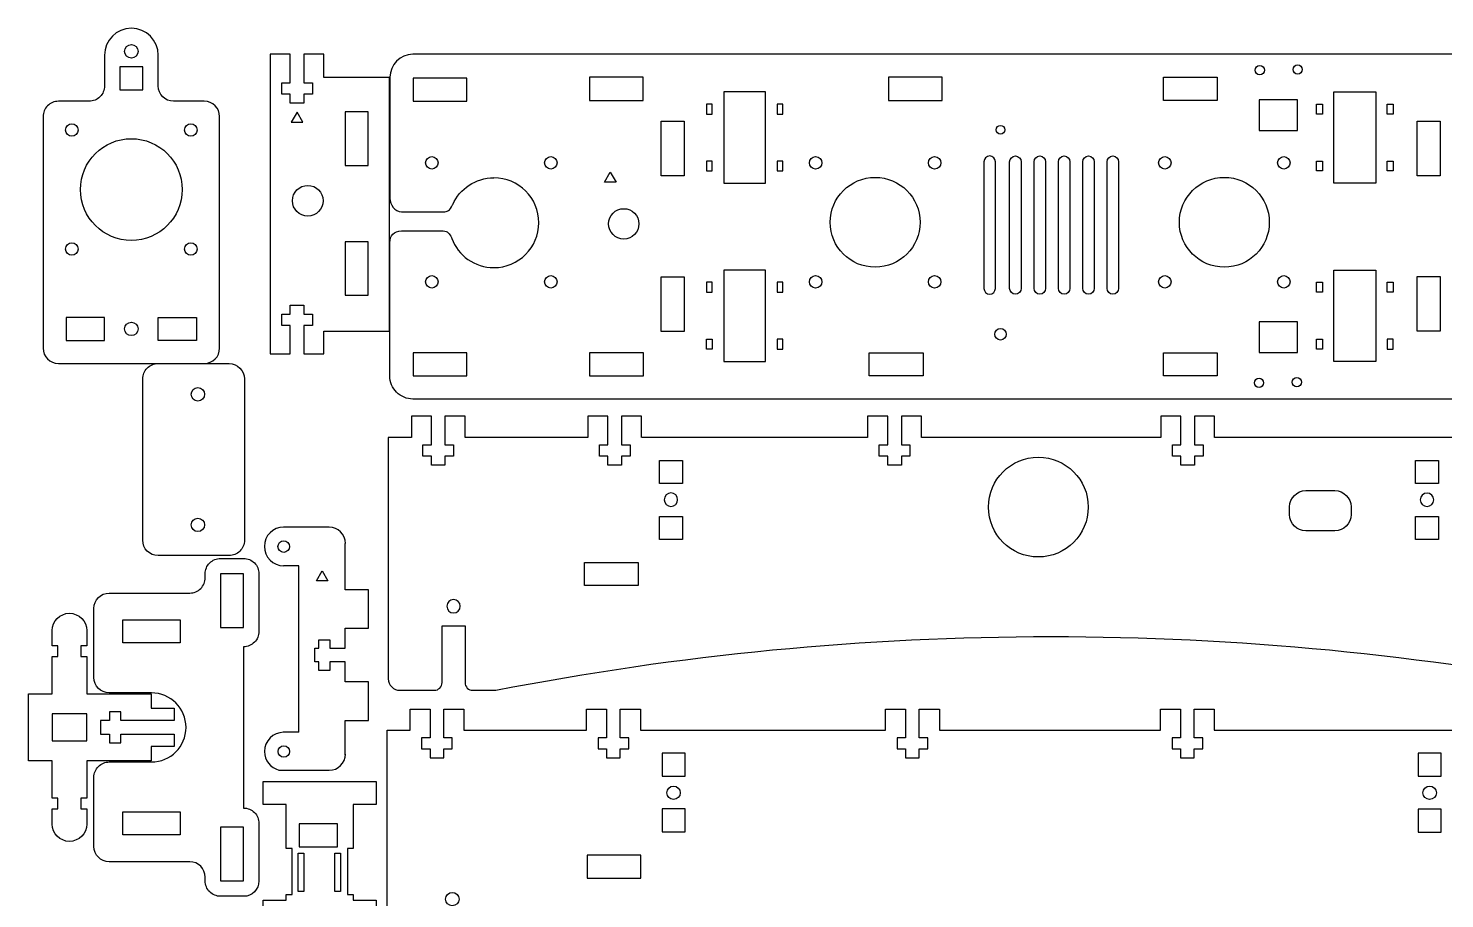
# Model space of a CAD drawing. Extents: x 110 to 740, y 2 to 416.
# Drawn here: x 122.3 to 491.4, y 189.3 to 416 of the extents above; entities that cross this region are included whole.
import ezdxf

# ---------------------------------------------------------------- set-up
doc = ezdxf.new("R2010")
doc.units = 0
doc.header["$MEASUREMENT"] = 0
doc.layers.add('LAYER_1', color=160, linetype='Continuous')

# ---------------------------------------------------------------- blocks, each defined once
blk = doc.blocks.new('AI9-BLK25')
at = {"layer": 'LAYER_1', "color": 7}
for points in [[(-106.58, 30.19), (-42.75, 30.19), (-42.75, 35.69), (-37.53, 35.69), (-37.53, 28.25), (-39.75, 28.25), (-39.75, 25.33), (-37.53, 25.33), (-37.53, 22.98), (-33.97, 22.98), (-33.97, 25.33), (-31.75, 25.33), (-31.75, 28.25), (-33.97, 28.25), (-33.97, 35.69), (-28.75, 35.69), (-28.75, 30.19), (28.9, 30.19), (28.9, 35.69), (34.12, 35.69), (34.12, 28.25), (31.89, 28.25), (31.89, 25.33), (34.12, 25.33), (34.12, 22.98), (37.67, 22.98), (37.67, 25.33), (39.9, 25.33), (39.9, 28.25), (37.67, 28.25), (37.67, 35.69), (42.89, 35.69), (42.89, 30.19), (106.85, 30.19)], [(106.65, 30.19), (106.65, 35.69), (111.87, 35.69), (111.87, 28.25), (109.65, 28.25), (109.65, 25.33), (111.87, 25.33), (111.87, 22.98), (115.43, 22.98), (115.43, 25.33), (117.65, 25.33), (117.65, 28.25), (115.43, 28.25), (115.43, 35.69), (120.65, 35.69), (120.65, 30.19), (152.65, 30.19), (152.65, 35.69), (157.87, 35.69), (157.87, 28.25), (155.65, 28.25), (155.65, 25.33), (157.87, 25.33), (157.87, 22.98), (161.43, 22.98), (161.43, 25.33), (163.65, 25.33), (163.65, 28.25), (161.43, 28.25), (161.43, 35.69), (166.65, 35.69), (166.65, 30.19), (172.65, 30.19), (172.65, -32.69)], [(-95, 18.19), (-95, 24.19), (-101, 24.19), (-101, 18.19), (-95, 18.19)], [(102, 18.19), (102, 24.19), (96, 24.19), (96, 18.19), (102, 18.19)], [(-101, 3.74), (-95, 3.74), (-95, 9.74), (-101, 9.74), (-101, 3.74)], [(96, 9.62), (96, 3.62), (102, 3.62), (102, 9.62), (96, 9.62)], [(-120.5, -2.38), (-120.5, -8.38), (-106.5, -8.38), (-106.5, -2.38), (-120.5, -2.38)], [(107.5, -2.38), (107.5, -8.38), (121.5, -8.38), (121.5, -2.38), (107.5, -2.38)]]:
    blk.add_lwpolyline(points, dxfattribs=at)
for points, knots in [([(172.65, -32.69), (172.65, -34.35), (171.31, -35.69), (169.65, -35.69), (169.65, -35.69), (160.65, -35.69), (160.65, -35.69), (159.54, -35.69), (158.65, -34.8), (158.65, -33.69), (158.65, -33.69), (158.65, -18.88), (158.65, -18.88), (158.65, -18.88), (152.65, -18.88), (152.65, -18.88), (152.65, -18.88), (152.65, -33.69), (152.65, -33.69), (152.65, -34.8), (151.75, -35.69), (150.65, -35.69), (150.65, -35.69), (144.65, -35.69), (144.65, -35.69), (49.12, -17.02), (-49.12, -17.02), (-144.65, -35.69), (-144.65, -35.69), (-150.65, -35.69), (-150.65, -35.69), (-151.18, -35.69), (-151.69, -35.48), (-152.06, -35.11), (-152.44, -34.73), (-152.65, -34.22), (-152.65, -33.69), (-152.65, -33.69), (-152.65, -18.88), (-152.65, -18.88), (-152.65, -18.88), (-158.65, -18.88), (-158.65, -18.88), (-158.65, -18.88), (-158.65, -33.69), (-158.65, -33.69), (-158.65, -34.8), (-159.54, -35.69), (-160.65, -35.69), (-160.65, -35.69), (-169.65, -35.69), (-169.65, -35.69), (-170.44, -35.69), (-171.21, -35.38), (-171.77, -34.81), (-172.33, -34.25), (-172.65, -33.49), (-172.65, -32.69), (-172.65, -32.69), (-172.65, 30.19), (-172.65, 30.19), (-172.65, 30.19), (-166.65, 30.19), (-166.65, 30.19), (-166.65, 30.19), (-166.65, 35.69), (-166.65, 35.69), (-166.65, 35.69), (-161.43, 35.69), (-161.43, 35.69), (-161.43, 35.69), (-161.43, 28.25), (-161.43, 28.25), (-161.43, 28.25), (-163.65, 28.25), (-163.65, 28.25), (-163.65, 28.25), (-163.65, 25.33), (-163.65, 25.33), (-163.65, 25.33), (-161.43, 25.33), (-161.43, 25.33), (-161.43, 25.33), (-161.43, 22.98), (-161.43, 22.98), (-161.43, 22.98), (-157.87, 22.98), (-157.87, 22.98), (-157.87, 22.98), (-157.87, 25.33), (-157.87, 25.33), (-157.87, 25.33), (-155.65, 25.33), (-155.65, 25.33), (-155.65, 25.33), (-155.65, 28.25), (-155.65, 28.25), (-155.65, 28.25), (-157.87, 28.25), (-157.87, 28.25), (-157.87, 28.25), (-157.87, 35.69), (-157.87, 35.69), (-157.87, 35.69), (-152.65, 35.69), (-152.65, 35.69), (-152.65, 35.69), (-152.65, 30.19), (-152.65, 30.19), (-152.65, 30.19), (-120.65, 30.19), (-120.65, 30.19), (-120.65, 30.19), (-120.65, 35.69), (-120.65, 35.69), (-120.65, 35.69), (-115.43, 35.69), (-115.43, 35.69), (-115.43, 35.69), (-115.43, 28.25), (-115.43, 28.25), (-115.43, 28.25), (-117.65, 28.25), (-117.65, 28.25), (-117.65, 28.25), (-117.65, 25.33), (-117.65, 25.33), (-117.65, 25.33), (-115.43, 25.33), (-115.43, 25.33), (-115.43, 25.33), (-115.43, 22.98), (-115.43, 22.98), (-115.43, 22.98), (-111.87, 22.98), (-111.87, 22.98), (-111.87, 22.98), (-111.87, 25.33), (-111.87, 25.33), (-111.87, 25.33), (-109.65, 25.33), (-109.65, 25.33), (-109.65, 25.33), (-109.65, 28.25), (-109.65, 28.25), (-109.65, 28.25), (-111.87, 28.25), (-111.87, 28.25), (-111.87, 28.25), (-111.87, 35.69), (-111.87, 35.69), (-111.87, 35.69), (-106.65, 35.69), (-106.65, 35.69), (-106.65, 35.69), (-106.65, 30.19), (-106.65, 30.19)], [0, 0, 0, 0, 1, 1, 1, 2, 2, 2, 3, 3, 3, 4, 4, 4, 5, 5, 5, 6, 6, 6, 7, 7, 7, 8, 8, 8, 9, 9, 9, 10, 10, 10, 11, 11, 11, 12, 12, 12, 13, 13, 13, 14, 14, 14, 15, 15, 15, 16, 16, 16, 17, 17, 17, 18, 18, 18, 19, 19, 19, 20, 20, 20, 21, 21, 21, 22, 22, 22, 23, 23, 23, 24, 24, 24, 25, 25, 25, 26, 26, 26, 27, 27, 27, 28, 28, 28, 29, 29, 29, 30, 30, 30, 31, 31, 31, 32, 32, 32, 33, 33, 33, 34, 34, 34, 35, 35, 35, 36, 36, 36, 37, 37, 37, 38, 38, 38, 39, 39, 39, 40, 40, 40, 41, 41, 41, 42, 42, 42, 43, 43, 43, 44, 44, 44, 45, 45, 45, 46, 46, 46, 47, 47, 47, 48, 48, 48, 49, 49, 49, 50, 50, 50, 51, 51, 51, 52, 52, 52, 52]), ([(-98, 15.66), (-98.97, 15.66), (-99.75, 14.87), (-99.75, 13.91), (-99.75, 12.94), (-98.97, 12.15), (-98, 12.15), (-97.03, 12.15), (-96.25, 12.94), (-96.25, 13.91), (-96.25, 14.87), (-97.03, 15.66), (-98, 15.66)], [0, 0, 0, 0, 1, 1, 1, 2, 2, 2, 3, 3, 3, 4, 4, 4, 4]), ([(99, 15.66), (98.03, 15.66), (97.25, 14.87), (97.25, 13.91), (97.25, 12.94), (98.03, 12.16), (99, 12.16), (99.97, 12.16), (100.75, 12.94), (100.75, 13.91), (100.75, 14.87), (99.97, 15.66), (99, 15.66)], [0, 0, 0, 0, 1, 1, 1, 2, 2, 2, 3, 3, 3, 4, 4, 4, 4]), ([(-155.65, -12.05), (-156.62, -12.05), (-157.4, -12.83), (-157.4, -13.8), (-157.4, -14.77), (-156.62, -15.55), (-155.65, -15.55), (-154.68, -15.55), (-153.9, -14.77), (-153.9, -13.8), (-153.9, -12.83), (-154.68, -12.05), (-155.65, -12.05)], [0, 0, 0, 0, 1, 1, 1, 2, 2, 2, 3, 3, 3, 4, 4, 4, 4]), ([(155.65, -12.05), (154.68, -12.05), (153.9, -12.83), (153.9, -13.8), (153.9, -14.77), (154.68, -15.55), (155.65, -15.55), (156.62, -15.55), (157.4, -14.77), (157.4, -13.8), (157.4, -12.83), (156.62, -12.05), (155.65, -12.05)], [0, 0, 0, 0, 1, 1, 1, 2, 2, 2, 3, 3, 3, 4, 4, 4, 4])]:
    blk.add_open_spline(points, degree=3, knots=knots, dxfattribs=at)
blk = doc.blocks.new('AI9-BLK24')
at = {"layer": 'LAYER_1', "color": 7}
blk.add_circle((-34.23, 0), 13, dxfattribs=at)
blk.add_open_spline([(47.23, 0.06), (47.23, 2.4), (45.33, 4.3), (42.99, 4.3), (42.99, 4.3), (35.46, 4.3), (35.46, 4.3), (33.12, 4.3), (31.23, 2.4), (31.23, 0.06), (31.23, 0.06), (31.23, -1.97), (31.23, -1.97), (31.23, -4.31), (33.12, -6.2), (35.46, -6.2), (35.46, -6.2), (42.99, -6.2), (42.99, -6.2), (45.33, -6.2), (47.23, -4.31), (47.23, -1.97), (47.23, -1.97), (47.23, 0.06), (47.23, 0.06)], degree=3, knots=[0, 0, 0, 0, 1, 1, 1, 2, 2, 2, 3, 3, 3, 4, 4, 4, 5, 5, 5, 6, 6, 6, 7, 7, 7, 8, 8, 8, 8], dxfattribs=at)
blk = doc.blocks.new('AI9-BLK23')
at = {"layer": 'LAYER_1', "color": 7}
for centre, radius in [((-4.928898, 0.081649), 1.199582), ((4.927865, -0.08096), 1.199927)]:
    blk.add_circle(centre, radius, dxfattribs=at)
blk = doc.blocks.new('AI9-BLK22')
at = {"layer": 'LAYER_1', "color": 7}
for points in [[(106.53, 30.19), (42.64, 30.19), (42.64, 35.69), (37.42, 35.69), (37.42, 28.25), (39.64, 28.25), (39.64, 25.33), (37.42, 25.33), (37.42, 22.98), (33.86, 22.98), (33.86, 25.33), (31.64, 25.33), (31.64, 28.25), (33.86, 28.25), (33.86, 35.69), (28.64, 35.69), (28.64, 30.19), (-33.75, 30.19), (-33.75, 35.69), (-38.97, 35.69), (-38.97, 28.25), (-36.75, 28.25), (-36.75, 25.33), (-38.97, 25.33), (-38.97, 22.98), (-42.53, 22.98), (-42.53, 25.33), (-44.75, 25.33), (-44.75, 28.25), (-42.53, 28.25), (-42.53, 35.69), (-47.75, 35.69), (-47.75, 30.19), (-106.57, 30.19)], [(172.64, -32.7), (172.64, 30.18), (166.64, 30.19), (166.64, 35.69), (161.42, 35.69), (161.42, 28.25), (163.64, 28.25), (163.64, 25.33), (161.42, 25.33), (161.42, 22.98), (157.87, 22.98), (157.87, 25.33), (155.64, 25.33), (155.64, 28.25), (157.87, 28.25), (157.87, 35.69), (152.64, 35.69), (152.64, 30.19), (120.64, 30.19), (120.64, 35.69), (115.42, 35.69), (115.42, 28.25), (117.64, 28.25), (117.64, 25.33), (115.42, 25.33), (115.42, 22.98), (111.87, 22.98), (111.87, 25.33), (109.64, 25.33), (109.64, 28.25), (111.87, 28.25), (111.87, 35.69), (106.64, 35.69), (106.64, 30.19)], [(-96, 18.19), (-102, 18.19), (-102, 24.19), (-96, 24.19), (-96, 18.19)], [(100.99, 18.19), (94.99, 18.19), (94.99, 24.19), (100.99, 24.19), (100.99, 18.19)], [(-102, 3.62), (-102, 9.62), (-96, 9.62), (-96, 3.62), (-102, 3.62)], [(94.99, 9.62), (100.99, 9.62), (100.99, 3.62), (94.99, 3.62), (94.99, 9.62)], [(-121.5, -2.38), (-107.5, -2.38), (-107.5, -8.38), (-121.5, -8.38), (-121.5, -2.38)], [(106.49, -2.36), (120.49, -2.36), (120.49, -8.36), (106.49, -8.36), (106.49, -2.36)]]:
    blk.add_lwpolyline(points, dxfattribs=at)
for points, knots in [([(-106.65, 30.19), (-106.65, 30.19), (-106.65, 35.69), (-106.65, 35.69), (-106.65, 35.69), (-111.87, 35.69), (-111.87, 35.69), (-111.87, 35.69), (-111.87, 28.25), (-111.87, 28.25), (-111.87, 28.25), (-109.65, 28.25), (-109.65, 28.25), (-109.65, 28.25), (-109.65, 25.33), (-109.65, 25.33), (-109.65, 25.33), (-111.87, 25.33), (-111.87, 25.33), (-111.87, 25.33), (-111.87, 22.98), (-111.87, 22.98), (-111.87, 22.98), (-115.42, 22.98), (-115.42, 22.98), (-115.42, 22.98), (-115.42, 25.33), (-115.42, 25.33), (-115.42, 25.33), (-117.65, 25.33), (-117.65, 25.33), (-117.65, 25.33), (-117.65, 28.25), (-117.65, 28.25), (-117.65, 28.25), (-115.42, 28.25), (-115.42, 28.25), (-115.42, 28.25), (-115.42, 35.69), (-115.42, 35.69), (-115.42, 35.69), (-120.64, 35.69), (-120.64, 35.69), (-120.64, 35.69), (-120.64, 30.19), (-120.64, 30.19), (-120.64, 30.19), (-152.64, 30.19), (-152.64, 30.19), (-152.64, 30.19), (-152.64, 35.69), (-152.64, 35.69), (-152.64, 35.69), (-157.87, 35.69), (-157.87, 35.69), (-157.87, 35.69), (-157.87, 28.25), (-157.87, 28.25), (-157.87, 28.25), (-155.64, 28.25), (-155.64, 28.25), (-155.64, 28.25), (-155.64, 25.33), (-155.64, 25.33), (-155.64, 25.33), (-157.87, 25.33), (-157.87, 25.33), (-157.87, 25.33), (-157.87, 22.98), (-157.87, 22.98), (-157.87, 22.98), (-161.42, 22.98), (-161.42, 22.98), (-161.42, 22.98), (-161.42, 25.33), (-161.42, 25.33), (-161.42, 25.33), (-163.64, 25.33), (-163.64, 25.33), (-163.64, 25.33), (-163.64, 28.25), (-163.64, 28.25), (-163.64, 28.25), (-161.42, 28.25), (-161.42, 28.25), (-161.42, 28.25), (-161.42, 35.69), (-161.42, 35.69), (-161.42, 35.69), (-166.64, 35.69), (-166.64, 35.69), (-166.64, 35.69), (-166.64, 30.19), (-166.64, 30.19), (-166.64, 30.19), (-172.64, 30.19), (-172.64, 30.19), (-172.64, 30.19), (-172.64, -32.69), (-172.64, -32.69), (-172.64, -33.49), (-172.33, -34.25), (-171.76, -34.81), (-171.2, -35.38), (-170.44, -35.69), (-169.64, -35.69), (-169.64, -35.69), (-160.64, -35.69), (-160.64, -35.69), (-159.54, -35.69), (-158.64, -34.8), (-158.64, -33.69), (-158.64, -33.69), (-158.64, -18.88), (-158.64, -18.88), (-158.64, -18.88), (-152.64, -18.88), (-152.64, -18.88), (-152.64, -18.88), (-152.64, -33.69), (-152.64, -33.69), (-152.64, -34.22), (-152.43, -34.73), (-152.06, -35.11), (-151.68, -35.48), (-151.17, -35.69), (-150.64, -35.69), (-150.64, -35.69), (-144.64, -35.69), (-144.64, -35.69), (-49.12, -17.02), (49.12, -17.02), (144.64, -35.69), (144.64, -35.69), (150.64, -35.69), (150.64, -35.69), (151.75, -35.69), (152.64, -34.8), (152.64, -33.69), (152.64, -33.69), (152.64, -18.88), (152.64, -18.88), (152.64, -18.88), (158.64, -18.88), (158.64, -18.88), (158.64, -18.88), (158.64, -33.69), (158.64, -33.69), (158.64, -34.8), (159.54, -35.69), (160.64, -35.69), (160.64, -35.69), (169.64, -35.69), (169.64, -35.69), (171.3, -35.69), (172.64, -34.35), (172.64, -32.69)], [0, 0, 0, 0, 1, 1, 1, 2, 2, 2, 3, 3, 3, 4, 4, 4, 5, 5, 5, 6, 6, 6, 7, 7, 7, 8, 8, 8, 9, 9, 9, 10, 10, 10, 11, 11, 11, 12, 12, 12, 13, 13, 13, 14, 14, 14, 15, 15, 15, 16, 16, 16, 17, 17, 17, 18, 18, 18, 19, 19, 19, 20, 20, 20, 21, 21, 21, 22, 22, 22, 23, 23, 23, 24, 24, 24, 25, 25, 25, 26, 26, 26, 27, 27, 27, 28, 28, 28, 29, 29, 29, 30, 30, 30, 31, 31, 31, 32, 32, 32, 33, 33, 33, 34, 34, 34, 35, 35, 35, 36, 36, 36, 37, 37, 37, 38, 38, 38, 39, 39, 39, 40, 40, 40, 41, 41, 41, 42, 42, 42, 43, 43, 43, 44, 44, 44, 45, 45, 45, 46, 46, 46, 47, 47, 47, 48, 48, 48, 49, 49, 49, 50, 50, 50, 51, 51, 51, 52, 52, 52, 52]), ([(-99, 15.71), (-98.03, 15.71), (-97.25, 14.92), (-97.25, 13.96), (-97.25, 12.99), (-98.03, 12.21), (-99, 12.21), (-99.96, 12.21), (-100.75, 12.99), (-100.75, 13.96), (-100.75, 14.92), (-99.96, 15.71), (-99, 15.71)], [0, 0, 0, 0, 1, 1, 1, 2, 2, 2, 3, 3, 3, 4, 4, 4, 4]), ([(97.99, 15.69), (98.96, 15.69), (99.74, 14.91), (99.74, 13.94), (99.74, 12.98), (98.96, 12.19), (97.99, 12.19), (97.03, 12.19), (96.24, 12.98), (96.24, 13.94), (96.24, 14.91), (97.03, 15.69), (97.99, 15.69)], [0, 0, 0, 0, 1, 1, 1, 2, 2, 2, 3, 3, 3, 4, 4, 4, 4]), ([(-155.64, -12.05), (-154.68, -12.05), (-153.89, -12.83), (-153.89, -13.8), (-153.89, -14.77), (-154.68, -15.55), (-155.64, -15.55), (-156.61, -15.55), (-157.39, -14.77), (-157.39, -13.8), (-157.39, -12.83), (-156.61, -12.05), (-155.64, -12.05)], [0, 0, 0, 0, 1, 1, 1, 2, 2, 2, 3, 3, 3, 4, 4, 4, 4]), ([(155.64, -12.05), (156.61, -12.05), (157.39, -12.83), (157.39, -13.8), (157.39, -14.77), (156.61, -15.55), (155.64, -15.55), (154.68, -15.55), (153.89, -14.77), (153.89, -13.8), (153.89, -12.83), (154.68, -12.05), (155.64, -12.05)], [0, 0, 0, 0, 1, 1, 1, 2, 2, 2, 3, 3, 3, 4, 4, 4, 4])]:
    blk.add_open_spline(points, degree=3, knots=knots, dxfattribs=at)
for name, p in [('AI9-BLK24', (30.96, 12.03)), ('AI9-BLK23', (137.95, 20.12))]:
    blk.add_blockref(name, p, dxfattribs=at)
blk = doc.blocks.new('AI9-BLK17')
at = {"layer": 'LAYER_1', "color": 7}
for points in [[(-14.700567, 27.429333), (14.699878, 27.429333), (14.699878, 21.429355), (8.6999, 21.429355), (8.6999, 10.019888), (7.199905, 10.019888), (7.200594, -1.97938), (8.700589, -1.97938), (8.700589, -3.480063), (14.700567, -3.480063), (14.700567, -13.480486), (7.200594, -13.492889), (7.200594, -27.429333), (-7.173722, -27.429333), (-7.167521, -13.492889), (-14.700567, -13.480486), (-14.700567, -3.480063), (-8.6999, -3.480063), (-8.6999, -1.97938), (-7.199905, -1.97938), (-7.200594, 10.019888), (-8.6999, 10.019888), (-8.6999, 21.429355), (-14.700567, 21.429355), (-14.700567, 27.429333)], [(-5.353334, 16.38987), (-5.353334, 10.389891), (4.647089, 10.389891), (4.647089, 16.38987), (-5.353334, 16.38987)]]:
    blk.add_lwpolyline(points, dxfattribs=at)
blk = doc.blocks.new('AI9-BLK16')
at = {"layer": 'LAYER_1', "color": 7}
for points in [[(-5.628942, 8.756916), (-4.129636, 8.756916), (-4.129636, -1.243507), (-5.628942, -1.243507)], [(5.41948, -1.24144), (3.919485, -1.24144), (3.919485, 8.758983), (5.41948, 8.758983)], [(-5.619984, -15.40974), (-4.120679, -15.40974), (-4.120679, -25.410852), (-5.619984, -25.410852)], [(5.427748, -25.408785), (3.928442, -25.408785), (3.928442, -15.407673), (5.427748, -15.407673)]]:
    blk.add_lwpolyline(points, close=True, dxfattribs=at)
blk.add_blockref('AI9-BLK17', (0, 0), dxfattribs=at)
blk = doc.blocks.new('AI9-BLK15')
at = {"layer": 'LAYER_1', "color": 7}
blk.add_lwpolyline([(-4.876533, 0.55156), (5.123201, 0.55156), (5.123201, 8.551416), (-4.876533, 8.551416)], close=True, dxfattribs=at)
for centre in [(-4.928554, -7.35459), (4.928554, -7.191981)]:
    blk.add_circle(centre, 1.199927, dxfattribs=at)
blk = doc.blocks.new('AI9-BLK14')
at = {"layer": 'LAYER_1', "color": 7}
for points in [[(2.999472, 13.118062), (-2.999472, 13.118062), (-2.999472, 27.382652), (2.999472, 27.382652), (2.999472, 13.118062)], [(2.999472, -27.382652), (-2.999472, -27.382652), (-2.999472, -13.118062), (2.999472, -13.118062), (2.999472, -27.382652)]]:
    blk.add_lwpolyline(points, dxfattribs=at)
blk = doc.blocks.new('AI9-BLK9')
at = {"layer": 'LAYER_1', "color": 7}
for points in [[(6.96116, 15.429721), (0.960493, 15.429721), (0.960493, 27.535098)], [(0.960493, -27.535098), (0.960493, -18.565447), (6.96116, -18.565447), (6.96116, -8.567436), (0.960493, -8.567436), (0.960493, -3.345704), (-3.039952, -3.345704), (-3.039952, -5.567447), (-5.961738, -5.567447), (-5.961738, -3.345704), (-6.96116, -3.345704), (-6.96116, 0.209979), (-5.961738, 0.209979), (-5.961738, 2.431376), (-3.039952, 2.431376), (-3.039952, 0.209979), (0.960493, 0.209979), (0.960493, 5.430332), (6.96116, 5.430332), (6.96116, 15.429721)]]:
    blk.add_lwpolyline(points, dxfattribs=at)
blk = doc.blocks.new('AI9-BLK8')
at = {"layer": 'LAYER_1', "color": 7}
for p, q in [((-4.53, 21.61), (-8.6, 21.61)), ((-4.53, -21.77), (-4.53, 21.61)), ((-4.56, -21.78), (-8.63, -21.78))]:
    blk.add_line(p, q, dxfattribs=at)
blk.add_lwpolyline([(3.02, 17.65), (0.02, 17.65), (1.52, 20.25), (3.02, 17.65)], dxfattribs=at)
for centre in [(-8.51, 26.6), (-8.49, -26.77)]:
    blk.add_circle(centre, 1.5, dxfattribs=at)
for points in [[(7.55, 27.44), (7.55, 29.77), (5.65, 31.67), (3.31, 31.67), (3.31, 31.67), (-8.22, 31.67), (-8.22, 31.67), (-8.22, 31.67), (-8.54, 31.67), (-8.54, 31.67), (-11.31, 31.67), (-13.55, 29.42), (-13.55, 26.64), (-13.55, 23.87), (-11.31, 21.61), (-8.54, 21.61)], [(-8.53, -21.77), (-11.29, -21.77), (-13.53, -24.01), (-13.53, -26.77), (-13.53, -29.09), (-11.95, -31.03), (-9.81, -31.6), (-9.81, -31.6), (-9.22, -31.67), (-9.22, -31.67), (-9.22, -31.67), (3.31, -31.67), (3.31, -31.67), (5.65, -31.67), (7.55, -29.78), (7.55, -27.44)]]:
    blk.add_open_spline(points, degree=3, knots=[0, 0, 0, 0, 1, 1, 1, 2, 2, 2, 3, 3, 3, 4, 4, 4, 5, 5, 5, 5], dxfattribs=at)
blk.add_blockref('AI9-BLK9', (6.58, -0.1), dxfattribs=at)
blk = doc.blocks.new('AI9-BLK3')
at = {"layer": 'LAYER_1', "color": 7}
for points in [[(17.5, 40), (11.5, 40), (11.5, 26), (17.5, 26), (17.5, 40)], [(1, 28), (1, 22), (-14, 22), (-14, 28), (1, 28)], [(1, -28), (-14, -28), (-14, -22), (1, -22), (1, -28)], [(17.5, -26), (11.5, -26), (11.5, -40), (17.5, -40), (17.5, -26)]]:
    blk.add_lwpolyline(points, dxfattribs=at)
blk.add_open_spline([(21.5, 40), (21.5, 41.06), (21.08, 42.08), (20.33, 42.83), (19.58, 43.58), (18.56, 44), (17.5, 44), (17.5, 44), (11.5, 44), (11.5, 44), (10.44, 44), (9.42, 43.58), (8.67, 42.83), (7.92, 42.08), (7.5, 41.06), (7.5, 40), (7.5, 40), (7.5, 39), (7.5, 39), (7.5, 37.94), (7.08, 36.92), (6.33, 36.17), (5.58, 35.42), (4.56, 35), (3.5, 35), (3.5, 35), (-17.5, 35), (-17.5, 35), (-19.71, 35), (-21.5, 33.21), (-21.5, 31), (-21.5, 31), (-21.5, 13), (-21.5, 13), (-21.5, 10.79), (-19.71, 9), (-17.5, 9), (-17.5, 9), (-6.5, 9), (-6.5, 9), (-1.53, 9), (2.5, 4.97), (2.5, 0), (2.5, -4.97), (-1.53, -9), (-6.5, -9), (-6.5, -9), (-17.5, -9), (-17.5, -9), (-18.56, -9), (-19.58, -9.42), (-20.33, -10.17), (-21.08, -10.92), (-21.5, -11.94), (-21.5, -13), (-21.5, -13), (-21.5, -31), (-21.5, -31), (-21.5, -33.21), (-19.71, -35), (-17.5, -35), (-17.5, -35), (3.5, -35), (3.5, -35), (5.71, -35), (7.5, -36.79), (7.5, -39), (7.5, -39), (7.5, -40), (7.5, -40), (7.5, -41.06), (7.92, -42.08), (8.67, -42.83), (9.42, -43.58), (10.44, -44), (11.5, -44), (11.5, -44), (17.5, -44), (17.5, -44), (19.71, -44), (21.5, -42.21), (21.5, -40), (21.5, -40), (21.5, -25), (21.5, -25), (21.5, -23.94), (21.08, -22.92), (20.33, -22.17), (19.58, -21.42), (18.56, -21), (17.5, -21), (17.5, -21), (17.5, 21), (17.5, 21), (18.56, 21), (19.58, 21.42), (20.33, 22.17), (21.08, 22.92), (21.5, 23.94), (21.5, 25), (21.5, 25), (21.5, 40), (21.5, 40)], degree=3, knots=[0, 0, 0, 0, 1, 1, 1, 2, 2, 2, 3, 3, 3, 4, 4, 4, 5, 5, 5, 6, 6, 6, 7, 7, 7, 8, 8, 8, 9, 9, 9, 10, 10, 10, 11, 11, 11, 12, 12, 12, 13, 13, 13, 14, 14, 14, 15, 15, 15, 16, 16, 16, 17, 17, 17, 18, 18, 18, 19, 19, 19, 20, 20, 20, 21, 21, 21, 22, 22, 22, 23, 23, 23, 24, 24, 24, 25, 25, 25, 26, 26, 26, 27, 27, 27, 28, 28, 28, 29, 29, 29, 30, 30, 30, 31, 31, 31, 32, 32, 32, 33, 33, 33, 34, 34, 34, 34], dxfattribs=at)
blk = doc.blocks.new('AI9-BLK2')
at = {"layer": 'LAYER_1', "color": 7}
for points in [[(3, 27.65), (3, 33.65), (-3, 33.65), (-3, 27.65), (3, 27.65)], [(-7, -37.65), (-7, -31.65), (-17, -31.65), (-17, -37.65), (-7, -37.65)], [(17, -37.65), (7, -37.65), (7, -31.65), (17, -31.65), (17, -37.65)]]:
    blk.add_lwpolyline(points, dxfattribs=at)
for centre, radius in [((0, 37.65), 1.75), ((-15.5, 17.15), 1.63), ((15.5, 17.15), 1.63), ((0, 1.65), 13.25), ((-15.5, -13.85), 1.63), ((15.5, -13.85), 1.63), ((0, -34.65), 1.75)]:
    blk.add_circle(centre, radius, dxfattribs=at)
blk.add_open_spline([(23, -39.65), (23, -41.86), (21.21, -43.65), (19, -43.65), (19, -43.65), (-19, -43.65), (-19, -43.65), (-21.21, -43.65), (-23, -41.86), (-23, -39.65), (-23, -39.65), (-23, 20.65), (-23, 20.65), (-23, 21.71), (-22.58, 22.73), (-21.83, 23.48), (-21.08, 24.23), (-20.06, 24.65), (-19, 24.65), (-19, 24.65), (-11, 24.65), (-11, 24.65), (-9.94, 24.65), (-8.92, 25.07), (-8.17, 25.82), (-7.42, 26.57), (-7, 27.59), (-7, 28.65), (-7, 28.65), (-7, 36.65), (-7, 36.65), (-7, 40.52), (-3.87, 43.65), (0, 43.65), (3.87, 43.65), (7, 40.52), (7, 36.65), (7, 36.65), (7, 28.65), (7, 28.65), (7, 26.44), (8.79, 24.65), (11, 24.65), (11, 24.65), (19, 24.65), (19, 24.65), (21.21, 24.65), (23, 22.86), (23, 20.65), (23, 20.65), (23, -39.65), (23, -39.65)], degree=3, knots=[0, 0, 0, 0, 1, 1, 1, 2, 2, 2, 3, 3, 3, 4, 4, 4, 5, 5, 5, 6, 6, 6, 7, 7, 7, 8, 8, 8, 9, 9, 9, 10, 10, 10, 11, 11, 11, 12, 12, 12, 13, 13, 13, 14, 14, 14, 15, 15, 15, 16, 16, 16, 17, 17, 17, 17], dxfattribs=at)

msp = doc.modelspace()

# ---------------------------------------------------------------- linework, layer by layer
at = {"layer": 'LAYER_1', "color": 7}
for points in [[(216.49, 337.28), (216.49, 402.89), (216.37, 403.21), (199.36, 403.21), (199.36, 409.29), (194.14, 409.29), (194.14, 401.85), (196.36, 401.85), (196.36, 398.93), (194.14, 398.93), (194.14, 396.58), (190.58, 396.58), (190.58, 398.93), (188.36, 398.93), (188.36, 401.85), (190.58, 401.85), (190.58, 409.29), (185.36, 409.29), (185.36, 331.22)], [(236.59, 397.04), (236.59, 403.04), (222.59, 403.04), (222.59, 397.04), (236.59, 397.04)], [(282.58, 397.29), (282.58, 403.29), (268.58, 403.29), (268.58, 397.29), (282.58, 397.29)], [(360.47, 397.29), (360.47, 403.29), (346.47, 403.29), (346.47, 397.29), (360.47, 397.29)], [(418.1, 397.29), (418.1, 403.29), (432.1, 403.29), (432.1, 397.29), (418.1, 397.29)], [(303.53, 399.49), (303.53, 375.69), (314.43, 375.69), (314.43, 399.49), (303.53, 399.49)], [(473.42, 399.49), (473.42, 375.69), (462.52, 375.69), (462.52, 399.49), (473.42, 399.49)], [(299.03, 393.69), (300.53, 393.69), (300.53, 396.29), (299.03, 396.29), (299.03, 393.69)], [(318.93, 393.69), (318.93, 396.29), (317.43, 396.29), (317.43, 393.69), (318.93, 393.69)], [(458.02, 393.69), (458.02, 396.29), (459.52, 396.29), (459.52, 393.69), (458.02, 393.69)], [(477.92, 393.69), (476.42, 393.69), (476.42, 396.29), (477.92, 396.29), (477.92, 393.69)], [(190.86, 391.63), (193.86, 391.63), (192.36, 394.22), (190.86, 391.63)], [(204.86, 394.31), (204.86, 380.31), (210.87, 380.31), (210.87, 394.31), (204.86, 394.31)], [(490.22, 377.64), (484.22, 377.64), (484.22, 391.9), (490.22, 391.9), (490.22, 377.64)], [(299.03, 378.89), (300.53, 378.89), (300.53, 381.49), (299.03, 381.49), (299.03, 378.89)], [(318.93, 378.89), (318.93, 381.49), (317.43, 381.49), (317.43, 378.89), (318.93, 378.89)], [(458.02, 378.89), (458.02, 381.49), (459.52, 381.49), (459.52, 378.89), (458.02, 378.89)], [(477.92, 378.89), (476.42, 378.89), (476.42, 381.49), (477.92, 381.49), (477.92, 378.89)], [(275.48, 375.98), (272.48, 375.98), (273.98, 378.58), (275.48, 375.98)], [(204.86, 360.43), (204.86, 346.56), (210.87, 346.56), (210.87, 360.43), (204.86, 360.43)], [(303.53, 353.09), (303.53, 329.29), (314.43, 329.29), (314.43, 353.09), (303.53, 353.09)], [(473.42, 353.09), (473.42, 329.29), (462.52, 329.29), (462.52, 353.09), (473.42, 353.09)], [(490.22, 337.14), (484.22, 337.14), (484.22, 351.4), (490.22, 351.4), (490.22, 337.14)], [(300.53, 347.29), (300.53, 349.89), (299.03, 349.89), (299.03, 347.29), (300.53, 347.29)], [(318.93, 347.29), (318.93, 349.89), (317.43, 349.89), (317.43, 347.29), (318.93, 347.29)], [(458.02, 347.29), (458.02, 349.89), (459.52, 349.89), (459.52, 347.29), (458.02, 347.29)], [(477.92, 347.29), (476.42, 347.29), (476.42, 349.89), (477.92, 349.89), (477.92, 347.29)], [(185.36, 331.22), (190.58, 331.22), (190.58, 338.66), (188.36, 338.66), (188.36, 341.58), (190.58, 341.58), (190.58, 343.93), (194.14, 343.93), (194.14, 341.58), (196.36, 341.58), (196.36, 338.66), (194.14, 338.66), (194.14, 331.22), (199.36, 331.22), (199.36, 337.18), (216.37, 337.18)], [(300.53, 332.49), (299.03, 332.49), (299.03, 335.09), (300.53, 335.09), (300.53, 332.49)], [(318.93, 332.49), (318.93, 335.09), (317.43, 335.09), (317.43, 332.49), (318.93, 332.49)], [(458.02, 332.49), (458.02, 335.09), (459.52, 335.09), (459.52, 332.49), (458.02, 332.49)], [(477.92, 332.49), (477.92, 335.09), (476.42, 335.09), (476.42, 332.49), (477.92, 332.49)], [(236.59, 331.49), (222.59, 331.49), (222.59, 325.49), (236.59, 325.49), (236.59, 331.49)], [(282.59, 325.49), (282.59, 331.49), (268.6, 331.49), (268.6, 325.49), (282.59, 325.49)], [(355.51, 325.49), (341.47, 325.49), (341.47, 331.49), (355.48, 331.49), (355.48, 325.49)], [(418.13, 331.49), (432.13, 331.49), (432.13, 325.49), (418.13, 325.49), (418.13, 331.49)], [(128.57, 230.47), (137.57, 230.47), (137.57, 237.47), (128.57, 237.47), (128.57, 230.47)]]:
    msp.add_lwpolyline(points, dxfattribs=at)
msp.add_lwpolyline([(453.01, 397.42), (443.01, 397.42), (443.01, 389.42), (453.01, 389.42)], close=True, dxfattribs=at)
for centre, radius in [((443.2, 405.16), 1.2), ((453.06, 405.32), 1.2), ((375.66, 389.64), 1.13), ((195.16, 371.14), 4), ((277.49, 365.12), 3.95), ((375.66, 336.36), 1.5), ((166.53, 320.72), 1.75), ((166.53, 286.71), 1.75)]:
    msp.add_circle(centre, radius, dxfattribs=at)
for points, knots in [([(534.65, 377.12), (539.36, 377.12), (543.43, 374.33), (545.28, 370.32), (545.28, 370.32), (545.41, 370.05), (545.41, 370.05), (545.89, 368.97), (546.26, 368.28), (547.44, 368.28), (547.44, 368.28), (558.82, 368.28), (558.82, 368.28), (559.62, 368.28), (560.38, 368.59), (560.94, 369.16), (561.51, 369.72), (561.82, 370.48), (561.82, 371.28), (561.82, 371.28), (561.82, 403.29), (561.82, 403.29), (561.82, 406.6), (559.14, 409.29), (555.82, 409.29), (555.82, 409.29), (222.55, 409.29), (222.55, 409.29), (219.23, 409.29), (216.55, 406.6), (216.55, 403.29), (216.55, 403.29), (216.55, 371.78), (216.55, 371.78), (216.55, 370.12), (217.89, 368.28), (219.55, 368.28), (219.55, 368.28), (230.43, 368.28), (230.43, 368.28), (231.61, 368.28), (232.08, 368.49), (232.87, 370.03), (232.87, 370.03), (232.94, 370.17), (232.94, 370.17), (234.77, 374.26), (238.87, 377.12), (243.64, 377.12)], [0, 0, 0, 0, 1, 1, 1, 2, 2, 2, 3, 3, 3, 4, 4, 4, 5, 5, 5, 6, 6, 6, 7, 7, 7, 8, 8, 8, 9, 9, 9, 10, 10, 10, 11, 11, 11, 12, 12, 12, 13, 13, 13, 14, 14, 14, 15, 15, 15, 16, 16, 16, 16]), ([(227.49, 382.65), (226.59, 382.65), (225.86, 381.93), (225.86, 381.03), (225.86, 380.13), (226.59, 379.4), (227.49, 379.4), (228.39, 379.4), (229.11, 380.13), (229.11, 381.03), (229.11, 381.93), (228.39, 382.65), (227.49, 382.65)], [0, 0, 0, 0, 1, 1, 1, 2, 2, 2, 3, 3, 3, 4, 4, 4, 4]), ([(258.48, 382.65), (257.59, 382.65), (256.86, 381.93), (256.86, 381.03), (256.86, 380.13), (257.59, 379.4), (258.48, 379.4), (259.38, 379.4), (260.11, 380.13), (260.11, 381.03), (260.11, 381.93), (259.38, 382.65), (258.48, 382.65)], [0, 0, 0, 0, 1, 1, 1, 2, 2, 2, 3, 3, 3, 4, 4, 4, 4]), ([(327.48, 382.65), (326.58, 382.65), (325.85, 381.93), (325.85, 381.03), (325.85, 380.13), (326.58, 379.4), (327.48, 379.4), (328.37, 379.4), (329.1, 380.13), (329.1, 381.03), (329.1, 381.93), (328.37, 382.65), (327.48, 382.65)], [0, 0, 0, 0, 1, 1, 1, 2, 2, 2, 3, 3, 3, 4, 4, 4, 4]), ([(358.47, 382.65), (357.57, 382.65), (356.85, 381.93), (356.85, 381.03), (356.85, 380.13), (357.57, 379.4), (358.47, 379.4), (359.37, 379.4), (360.1, 380.13), (360.1, 381.03), (360.1, 381.93), (359.37, 382.65), (358.47, 382.65)], [0, 0, 0, 0, 1, 1, 1, 2, 2, 2, 3, 3, 3, 4, 4, 4, 4]), ([(374.33, 348.3), (374.33, 347.47), (373.66, 346.8), (372.83, 346.8), (372.83, 346.8), (372.83, 346.8), (372.83, 346.8), (372, 346.8), (371.33, 347.47), (371.33, 348.3), (371.33, 348.3), (371.33, 381.3), (371.33, 381.3), (371.33, 382.12), (372, 382.8), (372.83, 382.8), (372.83, 382.8), (372.83, 382.8), (372.83, 382.8), (373.66, 382.8), (374.33, 382.12), (374.33, 381.3), (374.33, 381.3), (374.33, 348.3), (374.33, 348.3)], [0, 0, 0, 0, 1, 1, 1, 2, 2, 2, 3, 3, 3, 4, 4, 4, 5, 5, 5, 6, 6, 6, 7, 7, 7, 8, 8, 8, 8]), ([(381.03, 381.3), (381.03, 382.12), (380.36, 382.8), (379.53, 382.8), (379.53, 382.8), (379.53, 382.8), (379.53, 382.8), (378.7, 382.8), (378.03, 382.12), (378.03, 381.3), (378.03, 381.3), (378.03, 348.3), (378.03, 348.3), (378.03, 347.47), (378.7, 346.8), (379.53, 346.8), (379.53, 346.8), (379.53, 346.8), (379.53, 346.8), (380.36, 346.8), (381.03, 347.47), (381.03, 348.3), (381.03, 348.3), (381.03, 381.3), (381.03, 381.3)], [0, 0, 0, 0, 1, 1, 1, 2, 2, 2, 3, 3, 3, 4, 4, 4, 5, 5, 5, 6, 6, 6, 7, 7, 7, 8, 8, 8, 8]), ([(387.38, 381.3), (387.38, 382.12), (386.71, 382.8), (385.88, 382.8), (385.88, 382.8), (385.88, 382.8), (385.88, 382.8), (385.05, 382.8), (384.38, 382.12), (384.38, 381.3), (384.38, 381.3), (384.38, 348.3), (384.38, 348.3), (384.38, 347.47), (385.05, 346.8), (385.88, 346.8), (385.88, 346.8), (385.88, 346.8), (385.88, 346.8), (386.71, 346.8), (387.38, 347.47), (387.38, 348.3), (387.38, 348.3), (387.38, 381.3), (387.38, 381.3)], [0, 0, 0, 0, 1, 1, 1, 2, 2, 2, 3, 3, 3, 4, 4, 4, 5, 5, 5, 6, 6, 6, 7, 7, 7, 8, 8, 8, 8]), ([(393.73, 381.3), (393.73, 382.12), (393.06, 382.8), (392.23, 382.8), (392.23, 382.8), (392.23, 382.8), (392.23, 382.8), (391.4, 382.8), (390.73, 382.12), (390.73, 381.3), (390.73, 381.3), (390.73, 348.3), (390.73, 348.3), (390.73, 347.47), (391.4, 346.8), (392.23, 346.8), (392.23, 346.8), (392.23, 346.8), (392.23, 346.8), (393.06, 346.8), (393.73, 347.47), (393.73, 348.3), (393.73, 348.3), (393.73, 381.3), (393.73, 381.3)], [0, 0, 0, 0, 1, 1, 1, 2, 2, 2, 3, 3, 3, 4, 4, 4, 5, 5, 5, 6, 6, 6, 7, 7, 7, 8, 8, 8, 8]), ([(400.08, 381.3), (400.08, 382.12), (399.41, 382.8), (398.58, 382.8), (398.58, 382.8), (398.58, 382.8), (398.58, 382.8), (397.75, 382.8), (397.08, 382.12), (397.08, 381.3), (397.08, 381.3), (397.08, 348.3), (397.08, 348.3), (397.08, 347.47), (397.75, 346.8), (398.58, 346.8), (398.58, 346.8), (398.58, 346.8), (398.58, 346.8), (399.41, 346.8), (400.08, 347.47), (400.08, 348.3), (400.08, 348.3), (400.08, 381.3), (400.08, 381.3)], [0, 0, 0, 0, 1, 1, 1, 2, 2, 2, 3, 3, 3, 4, 4, 4, 5, 5, 5, 6, 6, 6, 7, 7, 7, 8, 8, 8, 8]), ([(406.43, 381.3), (406.43, 382.12), (405.76, 382.8), (404.93, 382.8), (404.93, 382.8), (404.93, 382.8), (404.93, 382.8), (404.1, 382.8), (403.43, 382.12), (403.43, 381.3), (403.43, 381.3), (403.43, 348.3), (403.43, 348.3), (403.43, 347.47), (404.1, 346.8), (404.93, 346.8), (404.93, 346.8), (404.93, 346.8), (404.93, 346.8), (405.76, 346.8), (406.43, 347.47), (406.43, 348.3), (406.43, 348.3), (406.43, 381.3), (406.43, 381.3)], [0, 0, 0, 0, 1, 1, 1, 2, 2, 2, 3, 3, 3, 4, 4, 4, 5, 5, 5, 6, 6, 6, 7, 7, 7, 8, 8, 8, 8]), ([(418.47, 382.65), (417.57, 382.65), (416.84, 381.93), (416.84, 381.03), (416.84, 380.13), (417.57, 379.4), (418.47, 379.4), (419.37, 379.4), (420.09, 380.13), (420.09, 381.03), (420.09, 381.93), (419.37, 382.65), (418.47, 382.65)], [0, 0, 0, 0, 1, 1, 1, 2, 2, 2, 3, 3, 3, 4, 4, 4, 4]), ([(449.47, 382.65), (448.57, 382.65), (447.84, 381.93), (447.84, 381.03), (447.84, 380.13), (448.57, 379.4), (449.47, 379.4), (450.37, 379.4), (451.09, 380.13), (451.09, 381.03), (451.09, 381.93), (450.37, 382.65), (449.47, 382.65)], [0, 0, 0, 0, 1, 1, 1, 2, 2, 2, 3, 3, 3, 4, 4, 4, 4]), ([(561.82, 325.49), (561.82, 322.17), (559.14, 319.49), (555.82, 319.49), (555.82, 319.49), (222.55, 319.49), (222.55, 319.49), (220.95, 319.49), (219.43, 320.12), (218.3, 321.24), (217.18, 322.37), (216.55, 323.9), (216.55, 325.49), (216.55, 325.49), (216.55, 360.28), (216.55, 360.28), (216.55, 361.94), (217.64, 363.28), (219.55, 363.28), (219.55, 363.28), (230.43, 363.28), (230.43, 363.28), (231.61, 363.28), (232.1, 362.59), (232.58, 361.52), (232.58, 361.52), (232.67, 361.33), (232.67, 361.33), (234.32, 356.88), (238.61, 353.71), (243.64, 353.71), (250.1, 353.71), (255.34, 358.95), (255.34, 365.41), (255.34, 371.88), (250.1, 377.12), (243.64, 377.12)], [0, 0, 0, 0, 1, 1, 1, 2, 2, 2, 3, 3, 3, 4, 4, 4, 5, 5, 5, 6, 6, 6, 7, 7, 7, 8, 8, 8, 9, 9, 9, 10, 10, 10, 11, 11, 11, 12, 12, 12, 12]), ([(342.98, 377.23), (336.52, 377.23), (331.28, 371.99), (331.28, 365.53), (331.28, 359.06), (336.52, 353.82), (342.98, 353.82), (349.44, 353.82), (354.68, 359.06), (354.68, 365.53), (354.68, 371.99), (349.44, 377.23), (342.98, 377.23)], [0, 0, 0, 0, 1, 1, 1, 2, 2, 2, 3, 3, 3, 4, 4, 4, 4]), ([(433.97, 377.23), (427.5, 377.23), (422.26, 371.99), (422.26, 365.53), (422.26, 359.06), (427.5, 353.82), (433.97, 353.82), (440.43, 353.82), (445.67, 359.06), (445.67, 365.53), (445.67, 371.99), (440.43, 377.23), (433.97, 377.23)], [0, 0, 0, 0, 1, 1, 1, 2, 2, 2, 3, 3, 3, 4, 4, 4, 4]), ([(227.49, 351.65), (226.59, 351.65), (225.86, 350.93), (225.86, 350.03), (225.86, 349.13), (226.59, 348.4), (227.49, 348.4), (228.39, 348.4), (229.11, 349.13), (229.11, 350.03), (229.11, 350.93), (228.39, 351.65), (227.49, 351.65)], [0, 0, 0, 0, 1, 1, 1, 2, 2, 2, 3, 3, 3, 4, 4, 4, 4]), ([(258.48, 351.65), (257.59, 351.65), (256.86, 350.93), (256.86, 350.03), (256.86, 349.13), (257.59, 348.4), (258.48, 348.4), (259.38, 348.4), (260.11, 349.13), (260.11, 350.03), (260.11, 350.93), (259.38, 351.65), (258.48, 351.65)], [0, 0, 0, 0, 1, 1, 1, 2, 2, 2, 3, 3, 3, 4, 4, 4, 4]), ([(327.48, 351.65), (326.58, 351.65), (325.85, 350.93), (325.85, 350.03), (325.85, 349.13), (326.58, 348.4), (327.48, 348.4), (328.37, 348.4), (329.1, 349.13), (329.1, 350.03), (329.1, 350.93), (328.37, 351.65), (327.48, 351.65)], [0, 0, 0, 0, 1, 1, 1, 2, 2, 2, 3, 3, 3, 4, 4, 4, 4]), ([(358.47, 351.65), (357.57, 351.65), (356.85, 350.93), (356.85, 350.03), (356.85, 349.13), (357.57, 348.4), (358.47, 348.4), (359.37, 348.4), (360.1, 349.13), (360.1, 350.03), (360.1, 350.93), (359.37, 351.65), (358.47, 351.65)], [0, 0, 0, 0, 1, 1, 1, 2, 2, 2, 3, 3, 3, 4, 4, 4, 4]), ([(418.47, 351.65), (417.57, 351.65), (416.84, 350.93), (416.84, 350.03), (416.84, 349.13), (417.57, 348.4), (418.47, 348.4), (419.37, 348.4), (420.09, 349.13), (420.09, 350.03), (420.09, 350.93), (419.37, 351.65), (418.47, 351.65)], [0, 0, 0, 0, 1, 1, 1, 2, 2, 2, 3, 3, 3, 4, 4, 4, 4]), ([(449.47, 351.65), (448.57, 351.65), (447.84, 350.93), (447.84, 350.03), (447.84, 349.13), (448.57, 348.4), (449.47, 348.4), (450.37, 348.4), (451.09, 349.13), (451.09, 350.03), (451.09, 350.93), (450.37, 351.65), (449.47, 351.65)], [0, 0, 0, 0, 1, 1, 1, 2, 2, 2, 3, 3, 3, 4, 4, 4, 4]), ([(156.15, 278.71), (156.15, 278.71), (174.65, 278.71), (174.65, 278.71), (175.71, 278.71), (176.73, 279.13), (177.48, 279.88), (178.23, 280.63), (178.65, 281.65), (178.65, 282.71), (178.65, 282.71), (178.65, 324.72), (178.65, 324.72), (178.65, 326.93), (176.86, 328.72), (174.65, 328.72), (174.65, 328.72), (156.15, 328.72), (156.15, 328.72), (155.09, 328.72), (154.07, 328.3), (153.32, 327.55), (152.57, 326.8), (152.15, 325.78), (152.15, 324.72), (152.15, 324.72), (152.15, 282.71), (152.15, 282.71), (152.15, 280.5), (153.94, 278.71), (156.15, 278.71)], [0, 0, 0, 0, 1, 1, 1, 2, 2, 2, 3, 3, 3, 4, 4, 4, 5, 5, 5, 6, 6, 6, 7, 7, 7, 8, 8, 8, 9, 9, 9, 10, 10, 10, 10]), ([(122.35, 225.27), (122.35, 225.27), (128.57, 225.27), (128.57, 225.27), (128.57, 225.27), (128.57, 215.56), (128.57, 215.56), (128.57, 215.56), (130.07, 215.56), (130.07, 215.56), (130.07, 215.56), (130.07, 212.77), (130.07, 212.77), (130.07, 212.77), (128.57, 212.77), (128.57, 212.77), (128.57, 212.77), (128.57, 208.77), (128.57, 208.77), (128.57, 206.29), (130.58, 204.27), (133.07, 204.27), (135.55, 204.27), (137.57, 206.29), (137.57, 208.77), (137.57, 208.77), (137.57, 212.77), (137.57, 212.77), (137.57, 212.77), (136.07, 212.77), (136.07, 212.77), (136.07, 212.77), (136.07, 215.56), (136.07, 215.56), (136.07, 215.56), (137.57, 215.56), (137.57, 215.56), (137.57, 215.56), (137.57, 225.27), (137.57, 225.27), (137.57, 225.27), (154.35, 225.27), (154.35, 225.27), (154.35, 225.27), (154.35, 228.97), (154.35, 228.97), (154.35, 228.97), (160.35, 228.97), (160.35, 228.97), (160.35, 228.97), (160.35, 232.19), (160.35, 232.19), (160.35, 232.19), (146.41, 232.19), (146.41, 232.19), (146.41, 232.19), (146.41, 229.97), (146.41, 229.97), (146.41, 229.97), (143.49, 229.97), (143.49, 229.97), (143.49, 229.97), (143.49, 232.19), (143.49, 232.19), (143.49, 232.19), (141.14, 232.19), (141.14, 232.19), (141.14, 232.19), (141.14, 235.74), (141.14, 235.74), (141.14, 235.74), (143.49, 235.74), (143.49, 235.74), (143.49, 235.74), (143.49, 237.97), (143.49, 237.97), (143.49, 237.97), (146.41, 237.97), (146.41, 237.97), (146.41, 237.97), (146.41, 235.74), (146.41, 235.74), (146.41, 235.74), (160.35, 235.74), (160.35, 235.74), (160.35, 235.74), (160.35, 238.97), (160.35, 238.97), (160.35, 238.97), (154.35, 238.97), (154.35, 238.97), (154.35, 238.97), (154.35, 242.67), (154.35, 242.67), (154.35, 242.67), (137.57, 242.67), (137.57, 242.67), (137.57, 242.67), (137.57, 252.38), (137.57, 252.38), (137.57, 252.38), (136.07, 252.38), (136.07, 252.38), (136.07, 252.38), (136.07, 255.17), (136.07, 255.17), (136.07, 255.17), (137.57, 255.17), (137.57, 255.17), (137.57, 255.17), (137.57, 259.17), (137.57, 259.17), (137.57, 261.66), (135.55, 263.67), (133.07, 263.67), (130.58, 263.67), (128.57, 261.66), (128.57, 259.17), (128.57, 259.17), (128.57, 255.17), (128.57, 255.17), (128.57, 255.17), (130.07, 255.17), (130.07, 255.17), (130.07, 255.17), (130.07, 252.38), (130.07, 252.38), (130.07, 252.38), (128.57, 252.38), (128.57, 252.38), (128.57, 252.38), (128.57, 242.67), (128.57, 242.67), (128.57, 242.67), (122.35, 242.67), (122.35, 242.67), (122.35, 242.67), (122.35, 225.27), (122.35, 225.27)], [0, 0, 0, 0, 1, 1, 1, 2, 2, 2, 3, 3, 3, 4, 4, 4, 5, 5, 5, 6, 6, 6, 7, 7, 7, 8, 8, 8, 9, 9, 9, 10, 10, 10, 11, 11, 11, 12, 12, 12, 13, 13, 13, 14, 14, 14, 15, 15, 15, 16, 16, 16, 17, 17, 17, 18, 18, 18, 19, 19, 19, 20, 20, 20, 21, 21, 21, 22, 22, 22, 23, 23, 23, 24, 24, 24, 25, 25, 25, 26, 26, 26, 27, 27, 27, 28, 28, 28, 29, 29, 29, 30, 30, 30, 31, 31, 31, 32, 32, 32, 33, 33, 33, 34, 34, 34, 35, 35, 35, 36, 36, 36, 37, 37, 37, 38, 38, 38, 39, 39, 39, 40, 40, 40, 41, 41, 41, 42, 42, 42, 43, 43, 43, 44, 44, 44, 45, 45, 45, 46, 46, 46, 46])]:
    msp.add_open_spline(points, degree=3, knots=knots, dxfattribs=at)

# ---------------------------------------------------------------- block references
for name, p in [('AI9-BLK2', (149.19, 372.4)), ('AI9-BLK14', (290.25, 364.47)), ('AI9-BLK15', (447.93, 331.07)), ('AI9-BLK22', (388.78, 279.31)), ('AI9-BLK8', (197.4, 254.45)), ('AI9-BLK3', (160.93, 233.95)), ('AI9-BLK25', (388.46, 203.02)), ('AI9-BLK16', (198.27, 192.43))]:
    msp.add_blockref(name, p, dxfattribs=at)

doc.saveas('drawing.dxf')
